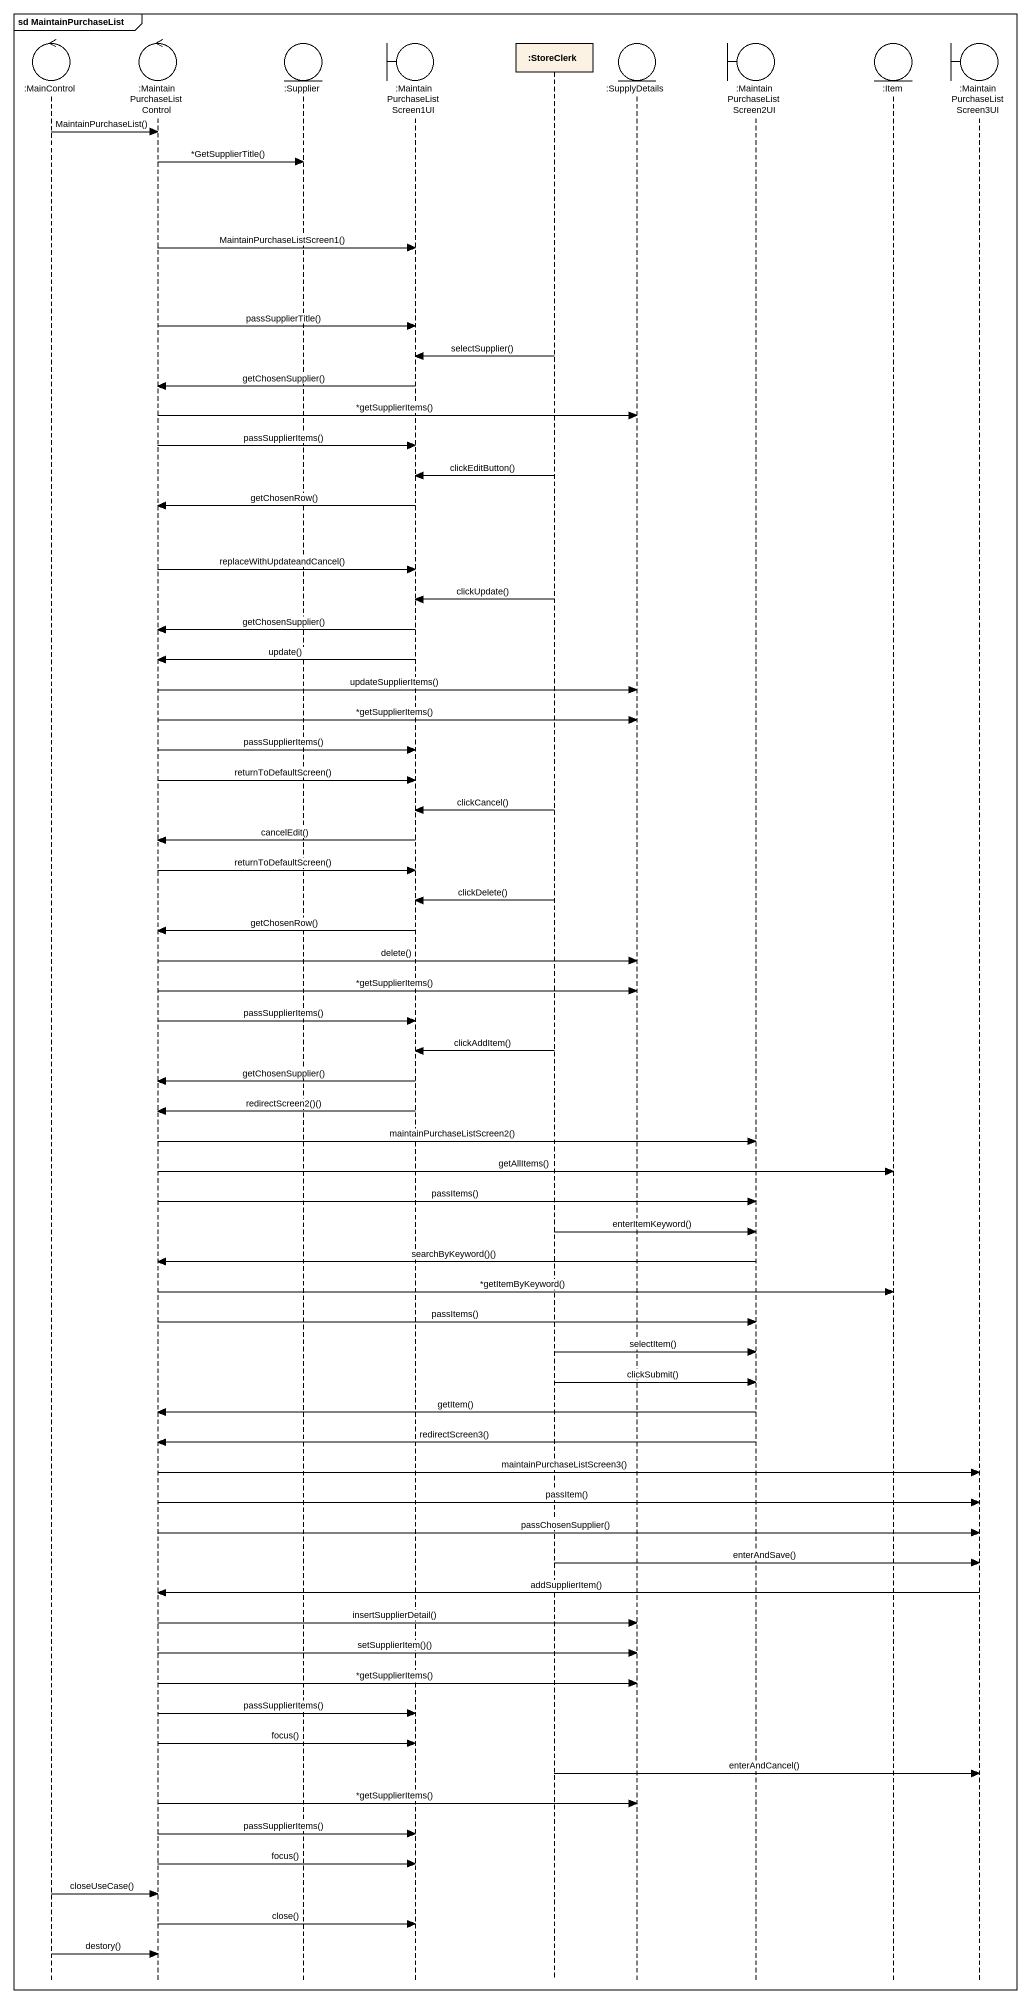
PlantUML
@startuml
mainframe sd MaintainPurchaseList
hide footbox
control ":MainControl" as MainControl
control ":MaintainPurchaseListControl" as MaintainPurchaseListControl
entity ":Supplier" as Supplier
boundary ":MaintainPurchaseListScreen1UI" as MaintainPurchaseListScreen1U
participant ":StoreClerk" as StoreClerk
entity ":SupplyDetails" as SupplyDetails
boundary ":MaintainPurchaseListScreen2UI" as MaintainPurchaseListScreen2U
entity ":Item" as Item
boundary ":MaintainPurchaseListScreen3UI" as MaintainPurchaseListScreen3U

MainControl -> MaintainPurchaseListControl : MaintainPurchaseList()
MaintainPurchaseListControl -> Supplier : *GetSupplierTitle()
MaintainPurchaseListControl -> MaintainPurchaseListScreen1U : MaintainPurchaseListScreen1()
MaintainPurchaseListControl -> MaintainPurchaseListScreen1U : passSupplierTitle()
StoreClerk -> MaintainPurchaseListScreen1U : selectSupplier()
MaintainPurchaseListScreen1U -> MaintainPurchaseListControl : getChosenSupplier()
MaintainPurchaseListControl -> SupplyDetails : *getSupplierItems()
MaintainPurchaseListControl -> MaintainPurchaseListScreen1U : passSupplierItems()
StoreClerk -> MaintainPurchaseListScreen1U : clickEditButton()
MaintainPurchaseListScreen1U -> MaintainPurchaseListControl : getChosenRow()
MaintainPurchaseListControl -> MaintainPurchaseListScreen1U : replaceWithUpdateandCancel()
StoreClerk -> MaintainPurchaseListScreen1U : clickUpdate()
MaintainPurchaseListScreen1U -> MaintainPurchaseListControl : getChosenSupplier()
MaintainPurchaseListScreen1U -> MaintainPurchaseListControl : update()
MaintainPurchaseListControl -> SupplyDetails : updateSupplierItems()
MaintainPurchaseListControl -> SupplyDetails : *getSupplierItems()
MaintainPurchaseListControl -> MaintainPurchaseListScreen1U : passSupplierItems()
MaintainPurchaseListControl -> MaintainPurchaseListScreen1U : returnToDefaultScreen()
StoreClerk -> MaintainPurchaseListScreen1U : clickCancel()
MaintainPurchaseListScreen1U -> MaintainPurchaseListControl : cancelEdit()
MaintainPurchaseListControl -> MaintainPurchaseListScreen1U : returnToDefaultScreen()
StoreClerk -> MaintainPurchaseListScreen1U : clickDelete()
MaintainPurchaseListScreen1U -> MaintainPurchaseListControl : getChosenRow()
MaintainPurchaseListControl -> SupplyDetails : delete()
MaintainPurchaseListControl -> SupplyDetails : *getSupplierItems()
MaintainPurchaseListControl -> MaintainPurchaseListScreen1U : passSupplierItems()
StoreClerk -> MaintainPurchaseListScreen1U : clickAddItem()
MaintainPurchaseListScreen1U -> MaintainPurchaseListControl : getChosenSupplier()
MaintainPurchaseListScreen1U -> MaintainPurchaseListControl : redirectScreen2()()
MaintainPurchaseListControl -> MaintainPurchaseListScreen2U : maintainPurchaseListScreen2()
MaintainPurchaseListControl -> Item : getAllItems()
MaintainPurchaseListControl -> MaintainPurchaseListScreen2U : passItems()
StoreClerk -> MaintainPurchaseListScreen2U : enterItemKeyword()
MaintainPurchaseListScreen2U -> MaintainPurchaseListControl : searchByKeyword()()
MaintainPurchaseListControl -> Item : *getItemByKeyword()
MaintainPurchaseListControl -> MaintainPurchaseListScreen2U : passItems()
StoreClerk -> MaintainPurchaseListScreen2U : selectItem()
StoreClerk -> MaintainPurchaseListScreen2U : clickSubmit()
MaintainPurchaseListScreen2U -> MaintainPurchaseListControl : getItem()
MaintainPurchaseListScreen2U -> MaintainPurchaseListControl : redirectScreen3()
MaintainPurchaseListControl -> MaintainPurchaseListScreen3U : maintainPurchaseListScreen3()
MaintainPurchaseListControl -> MaintainPurchaseListScreen3U : passItem()
MaintainPurchaseListControl -> MaintainPurchaseListScreen3U : passChosenSupplier()
StoreClerk -> MaintainPurchaseListScreen3U : enterAndSave()
MaintainPurchaseListScreen3U -> MaintainPurchaseListControl : addSupplierItem()
MaintainPurchaseListControl -> SupplyDetails : insertSupplierDetail()
MaintainPurchaseListControl -> SupplyDetails : setSupplierItem()()
MaintainPurchaseListControl -> SupplyDetails : *getSupplierItems()
MaintainPurchaseListControl -> MaintainPurchaseListScreen1U : passSupplierItems()
MaintainPurchaseListControl -> MaintainPurchaseListScreen1U : focus()
StoreClerk -> MaintainPurchaseListScreen3U : enterAndCancel()
MaintainPurchaseListControl -> SupplyDetails : *getSupplierItems()
MaintainPurchaseListControl -> MaintainPurchaseListScreen1U : passSupplierItems()
MaintainPurchaseListControl -> MaintainPurchaseListScreen1U : focus()
MainControl -> MaintainPurchaseListControl : closeUseCase()
MaintainPurchaseListControl -> MaintainPurchaseListScreen1U : close()
MainControl -> MaintainPurchaseListControl : destory()
@enduml
